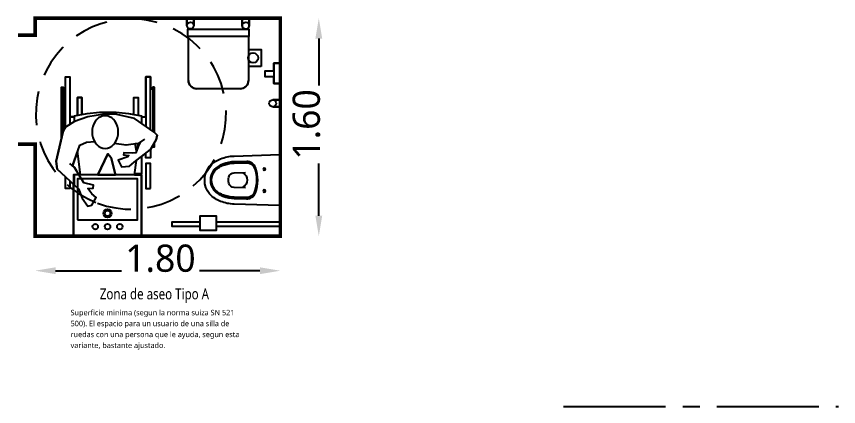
# Model space of a CAD drawing. Header units: inches. Extents: x -5 to 57, y -105 to 48.
# Drawn here: x 7.24 to 13.28, y 38.47 to 41.33 of the extents above; entities that cross this region are included whole.
import ezdxf
from ezdxf.enums import TextEntityAlignment as Align

# ---------------------------------------------------------------- set-up
doc = ezdxf.new("R2010")
doc.units = ezdxf.units.IN
doc.header["$MEASUREMENT"] = 0
doc.linetypes.add('CENTER2', pattern=[1.125, 0.75, -0.125, 0.125, -0.125])
doc.linetypes.add('DASHED2', pattern=[0.375, 0.25, -0.125])
doc.layers.get('Defpoints').update_dxf_attribs({"color": 140})
doc.layers.add('EJES-Estructura', color=3, linetype='CENTER2')
doc.layers.add('EQ-Sanitarios', color=1, linetype='Continuous')
doc.styles.add('2.0 RobotoLight', font='Roboto-Light.ttf', dxfattribs={"height": 0.2})
doc.styles.add('ARIAL', font='Roboto-Light.ttf', dxfattribs={"height": 0.03})
doc.dimstyles.new('Estructura', dxfattribs={"dimtxt": 0.2, "dimasz": 0.15, "dimexe": 0, "dimexo": 0, "dimgap": 0.04, "dimtad": 0, "dimrnd": 0.001, "dimzin": 0, "dimdsep": 46, "dimtxsty": '2.0 RobotoLight', "dimcen": 0.09, "dimclre": 8, "dimadec": 0, "dimazin": 0, "dimtfac": 1, "dimtix": 1, "dimtmove": 2, "dimatfit": 3, "dimfxl": 1, "dimtolj": 1, "dimtzin": 0, "dimarcsym": 0})

# ---------------------------------------------------------------- blocks, each defined once
blk = doc.blocks.new('*D36')
at = {"color": 0, "linetype": 'ByBlock', "lineweight": -2, "transparency": 16777216}
for p, q in [((7.5252, 39.4629), (8.0082, 39.4629)), ((9.0252, 39.4629), (8.5822, 39.4629))]:
    blk.add_line(p, q, dxfattribs=at)
at = {"color": 0, "linetype": 'ByBlock', "lineweight": -3, "transparency": 16777216}
for points in [[(7.5252, 39.4879), (7.5252, 39.4379), (7.3752, 39.4629)], [(9.0252, 39.4879), (9.0252, 39.4379), (9.1752, 39.4629)]]:
    blk.add_solid(points, dxfattribs=at)
at = {"layer": 'Defpoints', "color": 0, "linetype": 'ByBlock', "lineweight": -3, "transparency": 16777216}
for p in [(7.3752, 39.4629), (9.1752, 39.4629), (9.1752, 39.4629)]:
    blk.add_point(p, dxfattribs=at)
at = {"color": 0, "linetype": 'ByBlock', "transparency": 16777216, "insert": (8.2952, 39.5529), "char_height": 0.2, "attachment_point": 5, "style": '2.0 RobotoLight'}
blk.add_mtext('\\A1;1.80', dxfattribs=at)
blk = doc.blocks.new('*D37')
at = {"color": 0, "linetype": 'ByBlock', "lineweight": -2, "transparency": 16777216}
for p, q in [((9.4583, 41.1664), (9.4583, 40.8233)), ((9.4583, 39.8664), (9.4583, 40.2494))]:
    blk.add_line(p, q, dxfattribs=at)
at = {"color": 0, "linetype": 'ByBlock', "lineweight": -3, "transparency": 16777216}
for points in [[(9.4333, 41.1664), (9.4833, 41.1664), (9.4583, 41.3164)], [(9.4333, 39.8664), (9.4833, 39.8664), (9.4583, 39.7164)]]:
    blk.add_solid(points, dxfattribs=at)
at = {"layer": 'Defpoints', "color": 0, "linetype": 'ByBlock', "lineweight": -3, "transparency": 16777216}
for p in [(9.4583, 41.3164), (9.4583, 41.3164), (9.4583, 39.7164)]:
    blk.add_point(p, dxfattribs=at)
at = {"color": 0, "linetype": 'ByBlock', "transparency": 16777216, "insert": (9.3683, 40.5364), "char_height": 0.2, "attachment_point": 5, "rotation": 90, "style": '2.0 RobotoLight'}
blk.add_mtext('\\A1;1.60', dxfattribs=at)
blk = doc.blocks.new('inodoro2')
at = {"color": 0}
blk.add_lwpolyline([(0.519, -0.1015, 0.35468), (0.519, 0.1015, 0.06471), (0.479, 0.136, 0.060054), (0.439, 0.156, 0.085384), (0.339, 0.1764), (0.0052, 0.1868, 0.423367), (0, 0.1818), (0, -0.1818, 0.423367), (0.0052, -0.1868), (0.339, -0.1764, 0.085384), (0.439, -0.156, 0.060054), (0.479, -0.136, 0.06471)], format="xyb", close=True, dxfattribs=at)
blk.add_lwpolyline([(0.4559, -0.101, -0.0561), (0.427, -0.1157), (0.4207, -0.118, -0.082259), (0.3376, -0.1345), (0.2479, -0.1373, -0.319699), (0.1822, -0.0935, -0.182563), (0.1816, 0.092, -0.317952), (0.2466, 0.1362), (0.3376, 0.1345, -0.082259), (0.4207, 0.118), (0.427, 0.1157, -0.056141), (0.4559, 0.1009, -0.06316), (0.487, 0.0743, -0.169941), (0.513, 0, -0.169941), (0.487, -0.0743, -0.063122), (0.4559, -0.1009, 0.063122)], format="xyb", dxfattribs=at)
at = {"color": 8}
for points in [[(0.4509, -0.0934, 0.062659), (0.4801, -0.0684, 0.169284), (0.504, 0, 0.169284), (0.4801, 0.0684, 0.142373), (0.4069, 0.1133, 0.070835), (0.3374, 0.1255), (0.2464, 0.1272, 0.317952), (0.1901, 0.0888, 0.182563), (0.1906, -0.0903, 0.319699), (0.2476, -0.1283), (0.3374, -0.1255, 0.082259), (0.4176, -0.1096), (0.4238, -0.1072, 0.0561), (0.4509, -0.0934)], [(0.2549, -0.0565), (0.3396, -0.0542, 0.345406), (0.3776, -0.0226, 0.106917), (0.3776, 0.0226, 0.345406), (0.3396, 0.0542), (0.2549, 0.0565)]]:
    blk.add_lwpolyline(points, format="xyb", dxfattribs=at)
for centre in [(0.117, 0.08), (0.117, -0.08)]:
    blk.add_circle(centre, 0.008, dxfattribs=at)
blk.add_arc((0.3016, 0), 0.059, 116.83675, 243.16325, dxfattribs=at)
blk = doc.blocks.new('BachaBaño')
at = {"color": 0}
for points in [[(0.25, 0), (-0.25, 0), (-0.25, -0.45), (0.25, -0.45)], [(0.22, -0.12), (-0.22, -0.12), (-0.22, -0.42), (0.22, -0.42)]]:
    blk.add_lwpolyline(points, close=True, dxfattribs=at)
at = {"color": 8}
for centre, radius in [((-0.09, -0.07), 0.02), ((0, -0.07), 0.02), ((0.09, -0.07), 0.02), ((0, -0.1675), 0.03), ((0, -0.1675), 0.02)]:
    blk.add_circle(centre, radius, dxfattribs=at)
blk = doc.blocks.new('BañoDiscapacitados')
at = {"color": 0, "linetype": 'ByBlock'}
for p, q in [((1.1145, 1.6011), (1.1145, 1.5455)), ((1.1648, 1.5455), (1.1648, 1.6011)), ((1.5212, 1.6), (1.5212, 1.5444)), ((1.5715, 1.5444), (1.5715, 1.6)), ((1.1256, 1.1425), (1.1256, 1.4657)), ((1.5661, 1.4657), (1.5661, 1.1425)), ((1.5661, 1.371), (1.6599, 1.371)), ((1.6599, 1.371), (1.6599, 1.2452)), ((1.8, 1.269), (1.7537, 1.269)), ((1.7537, 1.269), (1.7537, 1.1197)), ((1.6599, 1.2452), (1.5661, 1.2452)), ((1.6894, 1.213), (1.7537, 1.213)), ((1.6894, 1.1695), (1.6894, 1.213)), ((1.7537, 1.1695), (1.6894, 1.1695)), ((1.7537, 1.1197), (1.8, 1.1197)), ((1.5061, 1.0825), (1.1856, 1.0825)), ((1.8, 0.9995), (1.7444, 0.9995)), ((1.7444, 0.9491), (1.8, 0.9491)), ((1.3292, 0.1061), (1.8, 0.1061)), ((1.8, 0.0719), (1.3292, 0.0719))]:
    blk.add_line(p, q, dxfattribs=at)
at = {"color": 9, "linetype": 'ByBlock'}
for p, q in [((0.8464, 1.1702), (0.8133, 1.1702)), ((0.8133, 1.1702), (0.8133, 0.806)), ((0.8464, 0.7835), (0.8464, 1.1702)), ((0.8748, 1.0923), (0.863, 1.0923)), ((0.863, 1.0923), (0.863, 0.7722)), ((0.8748, 0.7642), (0.8748, 1.0923)), ((0.2051, 1.0811), (0.2216, 1.0811)), ((0.863, 1.0811), (0.8464, 1.0811)), ((0.2879, 0.876), (0.2548, 0.876)), ((0.7802, 0.876), (0.8133, 0.876)), ((0.7565, 0.6586), (0.7565, 0.6802)), ((0.7802, 0.5848), (0.7802, 0.5049)), ((0.7802, 0.5848), (0.7802, 0.4586)), ((0.7802, 0.4586), (0.7306, 0.4586))]:
    blk.add_line(p, q, dxfattribs=at)
at = {"color": 8, "linetype": 'ByBlock'}
for p, q in [((0.7449, 0.6255), (0.7353, 0.6773)), ((0.3334, 0.45), (0.3116, 0.6231)), ((0.7295, 0.45), (0.7439, 0.5562))]:
    blk.add_line(p, q, dxfattribs=at)
at = {"color": 0, "linetype": 'ByBlock'}
for points in [[(1.1209, 1.5183), (1.5689, 1.5183), (1.5689, 1.4657), (1.1209, 1.4657)], [(1.3292, 0.0426), (1.2112, 0.0426), (1.2112, 0.15), (1.3292, 0.15)]]:
    blk.add_lwpolyline(points, close=True, dxfattribs=at)
at = {"color": 9, "linetype": 'ByBlock'}
for points in [[(0.2216, 0.8002), (0.2216, 1.1702), (0.2548, 1.1702), (0.2548, 0.8206)], [(0.1932, 0.7202), (0.1932, 1.0923), (0.2051, 1.0923), (0.2051, 0.7714)], [(0.3423, 0.8936), (0.3423, 1.0186), (0.3116, 1.0186), (0.3116, 0.8881)], [(0.7257, 0.8936), (0.7257, 1.0186), (0.7565, 1.0186), (0.7565, 0.8881)], [(0.2879, 0.841), (0.2879, 0.8839), (0.3826, 0.9007), (0.4725, 0.9091), (0.534, 0.9112), (0.5956, 0.9091), (0.6855, 0.9007), (0.7802, 0.8839), (0.7802, 0.8285)], [(0.8748, 0.6841), (0.8748, 0.6535), (0.863, 0.6535), (0.863, 0.6647)], [(0.8464, 0.637), (0.8464, 0.5756), (0.8134, 0.5756), (0.8131, 0.6107)], [(0.2548, 0.4048), (0.2548, 0.3491), (0.2216, 0.3491), (0.2216, 0.4352)], [(0.2879, 0.3745), (0.2879, 0.45)]]:
    blk.add_lwpolyline(points, dxfattribs=at)
at = {"color": 8, "linetype": 'ByBlock'}
for points in [[(0.7726, 0.6912), (0.7565, 0.6586), (0.7396, 0.6106), (0.7132, 0.6082), (0.6508, 0.6106), (0.6484, 0.5962), (0.6868, 0.5914), (0.6796, 0.5818), (0.61, 0.5578), (0.634, 0.5098), (0.6916, 0.5146), (0.7276, 0.5434), (0.8464, 0.637), (0.8884, 0.7066), (0.8956, 0.7402), (0.8748, 0.7642), (0.73, 0.8626), (0.6004, 0.8938), (0.5092, 0.8962), (0.3868, 0.8746), (0.2879, 0.841), (0.2216, 0.8002), (0.2051, 0.7714), (0.154, 0.5506), (0.1612, 0.4906), (0.3188, 0.3462), (0.346, 0.2794), (0.3868, 0.2194), (0.4156, 0.2266), (0.4468, 0.2839), (0.4167, 0.3102), (0.3861, 0.3496), (0.4252, 0.3514), (0.4276, 0.3754), (0.3565, 0.3922), (0.2879, 0.5049), (0.2548, 0.5323)], [(0.61, 0.7642), (0.6085, 0.785), (0.6042, 0.8052), (0.5971, 0.8242), (0.5875, 0.8413), (0.5757, 0.8561), (0.562, 0.8681), (0.5468, 0.8769), (0.5307, 0.8823), (0.514, 0.8842), (0.4973, 0.8823), (0.4812, 0.8769), (0.466, 0.8681), (0.4523, 0.8561), (0.4405, 0.8413), (0.4309, 0.8242), (0.4238, 0.8052), (0.4195, 0.785), (0.418, 0.7642), (0.4195, 0.7433), (0.4238, 0.7231), (0.4309, 0.7042), (0.4405, 0.687), (0.4523, 0.6722), (0.466, 0.6602), (0.4812, 0.6514), (0.4973, 0.646), (0.514, 0.6442), (0.5307, 0.646), (0.5468, 0.6514), (0.562, 0.6602), (0.5757, 0.6722), (0.5875, 0.687), (0.5971, 0.7042), (0.6042, 0.7231), (0.6085, 0.7433), (0.61, 0.7642)], [(0.2751, 0.5155), (0.3268, 0.6682), (0.3772, 0.6898), (0.4372, 0.6946)], [(0.802, 0.7114), (0.7565, 0.6802), (0.6676, 0.6682), (0.5812, 0.6802)], [(0.4606, 0.45), (0.534, 0.6035), (0.5572, 0.5746), (0.5893, 0.45)]]:
    blk.add_lwpolyline(points, dxfattribs=at)
at = {"color": 9, "linetype": 'ByBlock'}
blk.add_lwpolyline([(0.8464, 0.3491), (0.8464, 0.5323), (0.8133, 0.5323), (0.8133, 0.3491)], close=True, dxfattribs=at)
at = {"color": 0, "linetype": 'ByBlock'}
blk.add_lwpolyline([(1.2112, 0.0719), (1.0069, 0.0719), (1.0069, 0.1061), (1.2112, 0.1061)], dxfattribs=at)
for centre, radius in [((1.1397, 1.5455), 0.0251), ((1.5463, 1.5446), 0.0251), ((1.6003, 1.3081), 0.0372), ((1.7446, 0.9743), 0.0251)]:
    blk.add_circle(centre, radius, dxfattribs=at)
at = {"color": 8, "linetype": 'DASHED2'}
blk.add_arc((0.7034, 0.8967), 0.6985, 249.32212, 248.64491, dxfattribs=at)
at = {"color": 0, "linetype": 'ByBlock'}
for centre, start, end in [((1.1856, 1.1425), 180, 270), ((1.5061, 1.1425), 270, 0)]:
    blk.add_arc(centre, 0.06, start, end, dxfattribs=at)
at = {"layer": 'Defpoints', "linetype": 'ByBlock'}
for points in [[(1.1146, 1.5455), (1.1145, 1.6011), (1.1648, 1.6011), (1.1647, 1.5455, -1)], [(1.5213, 1.545), (1.5212, 1.6005), (1.5715, 1.6005), (1.5714, 1.5449, -1)], [(1.6599, 1.2452), (1.5661, 1.2452), (1.5661, 1.1425, -0.414214), (1.5061, 1.0825), (1.1856, 1.0825, -0.414214), (1.1256, 1.1425), (1.1256, 1.4657), (1.1209, 1.4657), (1.1209, 1.5183), (1.5689, 1.5183), (1.5689, 1.4657), (1.5661, 1.4657), (1.5661, 1.371), (1.6599, 1.371)], [(1.7444, 0.9994), (1.8, 0.9995), (1.8, 0.9491), (1.7444, 0.9493, -1)], [(1.281, 0.3099, -0.35468), (1.281, 0.5129, -0.06471), (1.321, 0.5474, -0.060054), (1.361, 0.5674, -0.085384), (1.461, 0.5879), (1.7948, 0.5983, -0.423367), (1.8, 0.5933), (1.8, 0.2296, -0.423367), (1.7948, 0.2246), (1.461, 0.235, -0.085384), (1.361, 0.2554, -0.060054), (1.321, 0.2754, -0.06471)]]:
    blk.add_lwpolyline(points, format="xyb", close=True, dxfattribs=at)
for points in [[(1.7537, 1.213), (1.7537, 1.269), (1.8, 1.269), (1.8, 1.1197), (1.7537, 1.1197), (1.7537, 1.1695), (1.6894, 1.1695), (1.6894, 1.213)], [(0.7295, 0.45), (0.7814, 0.45), (0.7814, 0), (0.2814, 0), (0.2814, 0.3804), (0.2548, 0.4048), (0.2548, 0.3491), (0.2216, 0.3491), (0.2216, 0.4352), (0.1612, 0.4906), (0.154, 0.5506), (0.1932, 0.7202), (0.1932, 1.0923), (0.2051, 1.0923), (0.2051, 1.0811), (0.2216, 1.0811), (0.2216, 1.1702), (0.2548, 1.1702), (0.2548, 0.876), (0.2879, 0.876), (0.2879, 0.8839), (0.3116, 0.8881), (0.3116, 1.0186), (0.3423, 1.0186), (0.3423, 0.8936), (0.3826, 0.9007), (0.4725, 0.9091), (0.534, 0.9112), (0.5956, 0.9091), (0.6855, 0.9007), (0.7257, 0.8936), (0.7257, 1.0186), (0.7565, 1.0186), (0.7565, 0.8881), (0.7802, 0.8839), (0.7802, 0.876), (0.8133, 0.876), (0.8133, 1.1702), (0.8464, 1.1702), (0.8464, 1.0811), (0.863, 1.0811), (0.863, 1.0923), (0.8748, 1.0923), (0.8748, 0.7642), (0.8956, 0.7402), (0.8884, 0.7066), (0.8748, 0.6841), (0.8748, 0.6535), (0.863, 0.6535), (0.863, 0.6644), (0.8464, 0.637), (0.8464, 0.5756), (0.8134, 0.5756), (0.8131, 0.6107), (0.7802, 0.5848), (0.7802, 0.4586), (0.7306, 0.4586)], [(0.7449, 0.6255), (0.7565, 0.6586), (0.7565, 0.6802), (0.7353, 0.6773)], [(0.3213, 0.45), (0.3334, 0.45), (0.3116, 0.6231), (0.2751, 0.5155), (0.2879, 0.5049)], [(0.4606, 0.45), (0.5893, 0.45), (0.5572, 0.5746), (0.534, 0.6035)], [(0.8464, 0.3491), (0.8464, 0.5323), (0.8133, 0.5323), (0.8133, 0.3491)], [(1.3292, 0.1061), (1.8, 0.1061), (1.8, 0.0719), (1.3292, 0.0719), (1.3292, 0.0426), (1.2112, 0.0426), (1.2112, 0.0719), (1.0069, 0.0719), (1.0069, 0.1061), (1.2112, 0.1061), (1.2112, 0.15), (1.3292, 0.15)]]:
    blk.add_lwpolyline(points, close=True, dxfattribs=at)
at = {"layer": 'EQ-Sanitarios', "xscale": -1}
blk.add_blockref('inodoro2', (1.8, 0.4114), dxfattribs=at)
at = {"layer": 'EQ-Sanitarios', "rotation": 180}
blk.add_blockref('BachaBaño', (0.5314, 0), dxfattribs=at)

msp = doc.modelspace()

# ---------------------------------------------------------------- linework, layer by layer
at = {"color": 7, "linetype": 'ByBlock', "const_width": 0.025, "flags": 128}
msp.add_lwpolyline([(7.2502, 41.1914), (7.3752, 41.1914), (7.3752, 41.3164), (9.1752, 41.3164), (9.1752, 39.7164), (7.3752, 39.7164), (7.3752, 40.3914), (7.2502, 40.3914)], dxfattribs=at)
at = {"layer": 'EJES-Estructura'}
msp.add_line((11.2556, 38.466), (13.2754, 38.466), dxfattribs=at)

# ---------------------------------------------------------------- block references
at = {"lineweight": -3}
msp.add_blockref('BañoDiscapacitados', (7.3752, 39.7164), dxfattribs=at)

# ---------------------------------------------------------------- texts
at = {"color": 7, "linetype": 'ByBlock', "style": 'ARIAL', "width": 0.794838}
msp.add_text('Zona de aseo Tipo A', height=0.08, dxfattribs=at).set_placement((7.8499, 39.2527), (8.6519, 39.2527), align=Align.FIT)
at = {"color": 7, "linetype": 'Continuous', "insert": (7.6354, 39.1755), "char_height": 0.04, "width": 1.2463, "attachment_point": 1, "line_spacing_factor": 1.2, "style": 'ARIAL'}
msp.add_mtext('Superficie minima (segun la norma suiza SN 521 500). El espacio para un usuario de una silla de ruedas con una persona que le ayuda, segun esta variante, bastante ajustado.', dxfattribs=at)

# ---------------------------------------------------------------- dimensions: what is measured, and where the dimension line sits
at = {"color": 7, "linetype": 'ByBlock'}
dim = msp.add_linear_dim(base=(9.4583, 41.3164), p1=(9.4583, 39.7164), p2=(9.4583, 41.3164), angle=90, dimstyle='Estructura', dxfattribs=at)
dim.commit()
dim.dimension.update_dxf_attribs({"geometry": '*D37', "text_midpoint": (9.3683, 40.5364), "dimtype": 160})
dim = msp.add_linear_dim(base=(9.1752, 39.4629), p1=(7.3752, 39.4629), p2=(9.1752, 39.4629), dimstyle='Estructura', dxfattribs=at)
dim.commit()
dim.dimension.update_dxf_attribs({"geometry": '*D36', "text_midpoint": (8.2952, 39.5529), "dimtype": 160})

doc.saveas('drawing.dxf')
